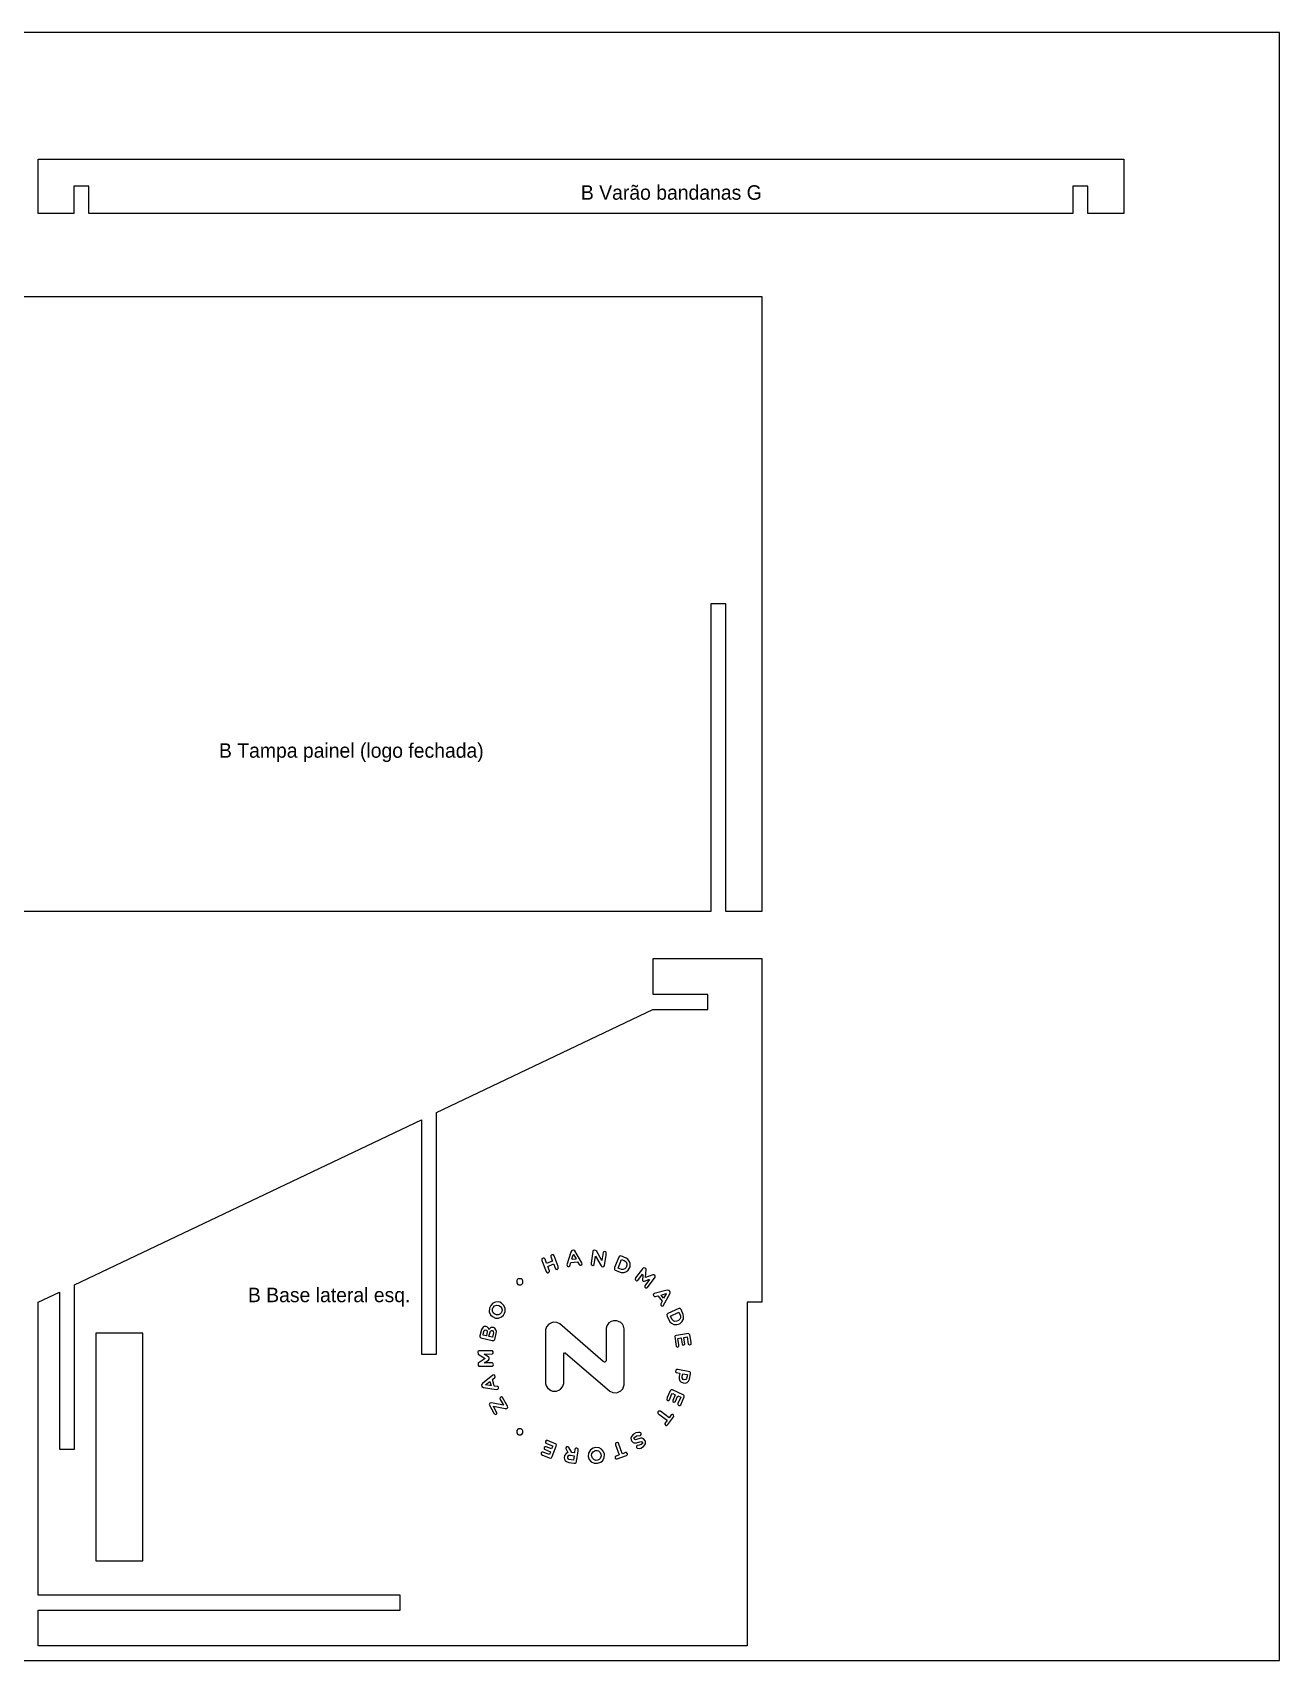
# Model space of a CAD drawing. Header units: millimetres. Extents: x 0 to 2750, y 0 to 900.
# Drawn here: x 611 to 1300, y 0 to 900 of the extents above; entities that cross this region are included whole.
import ezdxf

# ---------------------------------------------------------------- set-up
doc = ezdxf.new("R2010")
doc.units = ezdxf.units.MM
for name, color, linetype in [('CORTE_EXTERNO', 1, 'Continuous'), ('CORTE_INTERNO', 5, 'Continuous'), ('ETIQUETAS_NAO_CORTAR', 8, 'Continuous'), ('MESA_NAO_CORTAR', 8, 'Continuous'), ('POSICAO_CARIMBO_NAO_CORTAR', 8, 'Continuous')]:
    doc.layers.add(name, color=color, linetype=linetype)

msp = doc.modelspace()

# ---------------------------------------------------------------- linework, layer by layer
at = {"layer": 'CORTE_EXTERNO'}
for points in [[(614, 830), (1214, 830), (1214, 800), (1194.15, 800), (1194.15, 815.15), (1185.85, 815.15), (1185.85, 800), (642.15, 800), (642.15, 815.15), (633.85, 815.15), (633.85, 800), (614, 800), (614, 830)], [(414, 754), (1014, 754), (1014, 414), (994.15, 414), (994.15, 584.15), (985.85, 584.15), (985.85, 414), (442.15, 414), (442.15, 584.15), (433.85, 584.15), (433.85, 414), (414, 414), (414, 754)], [(614, 198), (625.85, 203.64618), (625.85, 116.85), (634.15, 116.85), (634.15, 207.60088), (825.85, 298.94029), (825.85, 169.35), (834.15, 169.35), (834.15, 302.895), (953.68519, 359.85), (984.15, 359.85), (984.15, 368.15), (954, 368.15), (954, 388), (1014, 388), (1014, 198.15), (1005.85, 198.15), (1005.85, 8), (614, 8), (614, 27.85), (814.15, 27.85), (814.15, 36.15), (614, 36.15), (614, 198)]]:
    msp.add_lwpolyline(points, close=True, dxfattribs=at)
at = {"layer": 'CORTE_INTERNO'}
msp.add_lwpolyline([(646, 55), (672, 55), (672, 181), (646, 181), (646, 55)], close=True, dxfattribs=at)
at = {"layer": 'MESA_NAO_CORTAR'}
msp.add_lwpolyline([(0, 0), (1300, 0), (1300, 900), (0, 900)], close=True, dxfattribs=at)
at = {"layer": 'POSICAO_CARIMBO_NAO_CORTAR'}
for points in [[(913.03938, 218.87216), (913.44176, 218.57126), (914.04356, 218.57126), (914.64536, 219.17306), (914.54506, 219.87634), (910.73248, 226.3982), (910.13068, 226.7994), (909.0262, 226.5988), (908.5247, 225.7964), (906.31692, 218.67156), (906.51752, 218.06976), (906.81842, 217.86916), (907.5217, 217.86916), (907.9229, 218.17006), (908.5247, 219.97664), (912.13668, 220.37784), (913.03938, 218.87216)], [(925.18158, 218.17006), (925.78338, 217.66856), (926.68608, 217.76886), (927.08728, 218.27036), (927.89086, 223.98982), (927.99116, 225.49432), (927.78938, 225.8967), (926.78638, 226.0973), (926.28488, 225.5958), (925.58278, 221.07994), (922.5726, 226.3982), (921.66872, 226.8997), (920.86632, 226.6991), (920.56542, 226.0973), (919.66272, 219.67574), (919.76302, 218.77186), (920.66572, 218.37066), (921.36782, 218.87216), (922.0711, 223.58862), (925.18158, 218.17006)], [(895.98248, 214.35748), (896.58428, 214.95928), (896.58428, 215.46078), (895.68158, 217.86916), (898.49116, 219.07276), (898.99266, 219.07276), (899.69476, 216.96646), (900.19626, 216.26318), (900.79806, 216.16288), (901.50134, 216.66438), (901.40104, 217.76886), (899.19326, 223.68892), (898.79206, 224.19042), (897.98848, 224.29072), (897.38668, 223.68892), (897.38668, 223.18742), (898.28938, 220.77904), (895.2792, 219.57426), (894.9783, 219.67574), (894.1759, 221.88234), (893.7747, 222.38384), (893.1729, 222.48414), (892.4708, 221.98264), (892.4708, 221.07994), (894.7777, 214.95928), (895.2792, 214.35748), (895.98248, 214.35748)], [(911.13368, 221.78204), (909.1265, 221.58144), (909.0262, 221.98264), (909.7283, 224.29072), (909.9289, 224.49132), (911.33428, 221.98264), (911.13368, 221.78204)], [(940.13218, 215.76168), (941.13518, 217.56826), (941.23548, 219.37366), (940.73398, 220.77904), (939.93158, 221.78204), (938.9274, 222.48414), (936.01752, 223.68892), (935.41572, 223.58862), (934.91422, 222.98682), (932.50584, 217.16706), (932.50584, 216.16288), (933.00734, 215.76168), (936.21812, 214.55808), (937.9244, 214.55808), (939.2283, 215.05958), (940.13218, 215.76168)], [(939.4289, 218.57126), (938.9274, 217.26736), (938.2253, 216.56408), (937.3226, 216.16288), (936.41872, 216.16288), (934.51302, 216.96646), (936.41872, 221.68174), (937.9244, 221.18024), (938.9274, 220.37784), (939.4289, 219.27336), (939.4289, 218.57126)], [(947.95794, 210.14252), (948.35914, 209.74132), (949.16272, 209.74132), (951.5711, 210.64402), (951.872, 210.54372), (949.26302, 207.13234), (949.26302, 206.43024), (949.76452, 205.92874), (950.46662, 205.92874), (950.86782, 206.22964), (955.08278, 211.8488), (955.08278, 212.5509), (954.38068, 213.1527), (953.6774, 213.1527), (949.66422, 211.6482), (950.06542, 216.16288), (949.86482, 216.66438), (949.46362, 216.96646), (948.66122, 217.06676), (948.05824, 216.56408), (944.14536, 211.4476), (943.94476, 210.54372), (944.64686, 209.94192), (945.44926, 210.14252), (948.05824, 213.5539), (948.15854, 212.8518), (947.95794, 210.14252)], [(881.83428, 208.53772), (881.93458, 209.94192), (881.53338, 210.64402), (880.93158, 211.0464), (879.5262, 211.0464), (879.0247, 210.74432), (878.5232, 210.04222), (878.5232, 208.73832), (879.125, 207.93592), (879.7268, 207.63384), (880.73098, 207.63384), (881.43308, 208.03622), (881.83428, 208.53772)], [(870.19476, 189.97396), (871.19776, 190.97814), (871.80074, 191.98114), (872.10164, 192.98414), (872.10164, 194.69042), (871.29806, 196.497), (870.19476, 197.5), (869.19176, 198.0015), (868.28788, 198.2021), (866.78338, 198.1018), (865.378, 197.5), (864.1744, 196.2964), (863.4723, 194.79072), (863.372, 192.78354), (864.0741, 191.07844), (865.0771, 190.07426), (866.88368, 189.27186), (868.48848, 189.27186), (870.19476, 189.97396)], [(956.78788, 201.41288), (958.89536, 198.7036), (958.09296, 197.0988), (958.09296, 196.497), (958.49416, 195.99432), (958.99566, 195.89402), (959.49716, 196.0958), (963.31092, 203.11916), (963.31092, 203.72096), (962.70794, 204.52336), (961.70494, 204.62366), (954.48098, 202.81826), (954.0786, 202.41706), (953.9783, 201.91438), (954.58128, 201.21228), (955.28338, 201.21228), (956.48698, 201.61348), (956.78788, 201.41288)], [(959.69776, 200.20928), (958.39386, 202.01586), (961.10314, 202.81826), (961.20344, 202.61766), (959.69776, 200.20928)], [(868.58878, 196.1961), (869.59296, 195.59312), (870.09446, 194.99132), (870.49566, 193.88802), (870.39536, 192.98414), (869.99416, 192.18174), (869.29206, 191.47964), (868.38818, 191.07844), (867.38518, 191.07844), (866.38218, 191.47964), (865.5786, 192.18174), (865.0771, 193.18592), (865.0771, 194.38952), (865.4783, 195.19192), (866.28188, 195.99432), (867.48548, 196.3967), (868.58878, 196.1961)], [(967.0232, 185.65988), (967.9259, 185.86048), (968.9289, 186.36198), (969.83278, 187.16438), (970.63518, 188.77036), (970.73548, 190.17574), (970.53488, 191.17874), (969.33128, 194.08862), (968.8286, 194.48982), (968.1265, 194.48982), (962.10614, 191.88084), (961.50434, 191.17874), (961.70494, 190.27604), (963.21062, 187.26586), (964.01302, 186.46228), (965.41722, 185.76018), (967.0232, 185.65988)], [(967.9259, 187.96796), (967.0232, 187.56676), (965.91872, 187.46646), (965.11632, 187.76736), (964.21362, 188.67006), (963.51152, 190.37634), (968.1265, 192.48264), (969.0292, 190.57694), (969.0292, 189.47246), (968.628, 188.67006), (967.9259, 187.96796)], [(866.38218, 177.43174), (867.18458, 180.74282), (867.28488, 181.8473), (867.08428, 182.8503), (866.38218, 183.753), (865.7792, 184.0539), (864.2747, 184.0539), (863.1714, 183.0509), (862.86932, 183.753), (862.36782, 184.25568), (861.66572, 184.55658), (860.56242, 184.55658), (859.96062, 184.25568), (859.05674, 183.0509), (858.15404, 179.53922), (858.15404, 178.93742), (858.75584, 178.33562), (864.9768, 176.82994), (865.88068, 176.82994), (866.38218, 177.43174)], [(861.76602, 182.6497), (862.16722, 182.2485), (862.26752, 181.747), (861.76602, 179.53922), (861.56542, 179.43892), (860.06092, 179.84012), (859.96062, 180.34162), (860.56242, 182.3488), (861.06392, 182.75), (861.76602, 182.6497)], [(865.1774, 182.3488), (865.5786, 181.9476), (865.6789, 181.14402), (865.0771, 178.73682), (864.8765, 178.63652), (863.2717, 179.03772), (863.1714, 179.33862), (863.9738, 182.0479), (864.5756, 182.4491), (865.1774, 182.3488)], [(900.59746, 148.93592), (902.10314, 149.53772), (902.80524, 150.03922), (903.80824, 151.24282), (904.51152, 153.1497), (904.51152, 169.50568), (904.91272, 170.00718), (905.31392, 170.10748), (929.89686, 148.93592), (931.60314, 148.13234), (933.60914, 148.03204), (934.51302, 148.23264), (936.11782, 149.13652), (937.122, 150.23982), (937.6235, 151.24282), (937.9244, 152.4476), (937.9244, 183.3518), (937.5232, 184.85748), (936.9214, 185.86048), (936.01752, 186.76318), (934.81392, 187.46646), (933.81092, 187.76736), (932.00434, 187.76736), (930.69926, 187.36616), (929.49566, 186.56258), (928.29206, 184.95778), (927.89086, 183.753), (927.89086, 165.59162), (927.28788, 164.88952), (926.98698, 164.88952), (926.38518, 165.29072), (902.30374, 186.16138), (900.69776, 186.86348), (898.89236, 186.96378), (897.68758, 186.66288), (896.28338, 185.86048), (895.0786, 184.45628), (894.4768, 182.75), (894.4768, 153.0494), (894.878, 151.74432), (895.58128, 150.64102), (896.58428, 149.73832), (897.48698, 149.23682), (898.39086, 148.93592), (899.79506, 148.83562), (900.59746, 148.93592)], [(968.1265, 174.72246), (967.5247, 177.73264), (967.625, 178.03354), (969.13068, 178.33562), (969.43158, 178.13384), (969.93308, 174.92306), (970.23398, 174.52186), (970.93608, 174.42156), (971.43758, 174.92306), (970.93608, 178.53622), (972.64236, 178.83712), (973.34446, 174.92306), (974.04656, 174.42156), (974.64836, 174.62216), (974.84896, 174.92306), (974.84896, 175.92724), (974.14686, 180.04072), (973.54506, 180.74282), (966.8226, 179.73982), (966.01902, 179.43892), (965.81842, 179.13802), (966.622, 173.71946), (967.2238, 173.21796), (967.8256, 173.31826), (968.1265, 173.71946), (968.1265, 174.72246)], [(857.25134, 164.38802), (857.15104, 163.28354), (857.55224, 162.78204), (864.9768, 162.78204), (865.4783, 163.08294), (865.6789, 163.58562), (865.378, 164.38802), (864.8765, 164.58862), (860.56242, 164.58862), (862.86932, 166.09312), (863.372, 166.5958), (863.372, 167.2979), (863.1714, 167.5988), (860.46212, 169.3039), (865.0771, 169.50568), (865.4783, 169.90688), (865.4783, 170.70928), (865.1774, 171.11048), (857.65254, 171.11048), (857.25134, 170.90988), (857.05074, 170.60898), (857.15104, 169.4042), (861.16422, 166.997), (857.25134, 164.38802)], [(868.38818, 151.04222), (867.98698, 151.44342), (866.28188, 151.64402), (866.08128, 151.8458), (865.0771, 155.25718), (866.58278, 156.66138), (866.48248, 157.56408), (866.08128, 157.86616), (865.2777, 157.76586), (859.55824, 153.0494), (859.15704, 152.4476), (859.25734, 151.44342), (860.16122, 150.84162), (867.18458, 149.83862), (868.08728, 149.93892), (868.38818, 150.34012), (868.38818, 151.04222)], [(863.6729, 154.253), (864.375, 152.0464), (863.6729, 151.9461), (861.36482, 152.3473), (863.6729, 154.253)], [(968.3271, 157.16288), (968.3271, 155.75868), (968.7283, 154.6542), (969.23098, 154.0524), (970.43458, 153.4506), (971.53788, 153.3503), (972.74266, 153.7515), (973.44476, 154.3533), (974.04656, 155.55808), (974.64836, 158.46796), (974.54806, 159.17006), (974.24716, 159.47096), (967.5247, 160.87634), (966.8226, 160.87634), (966.4214, 160.57426), (966.3211, 159.57126), (966.7223, 159.17006), (968.4274, 158.86916), (968.628, 158.66856), (968.3271, 157.16288)], [(972.44176, 155.95928), (971.93908, 155.35748), (971.13668, 155.15688), (970.53488, 155.35748), (969.93308, 156.15988), (969.93308, 157.16288), (970.33428, 158.46796), (972.54206, 158.06676), (972.84296, 157.86616), (972.44176, 155.95928)], [(867.48548, 136.39252), (867.58578, 136.89402), (865.6789, 140.30658), (865.7792, 140.50718), (872.20194, 139.2021), (873.10464, 139.3024), (873.60614, 139.9042), (873.50584, 140.50718), (870.69626, 145.42306), (870.19476, 145.72396), (869.39236, 145.42306), (869.29206, 144.62066), (871.29806, 141.20928), (871.19776, 141.10898), (864.5756, 142.41288), (863.6729, 142.21228), (863.2717, 141.51018), (865.88068, 136.69342), (866.38218, 136.09162), (866.68308, 135.99132), (867.18458, 136.09162), (867.48548, 136.39252)], [(964.71512, 147.63084), (966.11932, 146.92874), (964.71512, 143.71796), (964.81542, 143.21646), (965.31692, 142.81408), (966.11932, 143.01586), (967.625, 146.22664), (969.23098, 145.52336), (967.625, 142.01168), (967.625, 141.51018), (968.0262, 141.00868), (968.7283, 141.00868), (969.13068, 141.30958), (971.13668, 145.82426), (971.13668, 146.32694), (970.93608, 146.72814), (964.61482, 149.63802), (963.81242, 149.63802), (963.31092, 149.13652), (961.60464, 145.32276), (961.40404, 144.11916), (961.80524, 143.71796), (962.50734, 143.71796), (962.90854, 144.11916), (964.31392, 147.43024), (964.71512, 147.63084)], [(960.40104, 130.97396), (960.40104, 130.57276), (960.90254, 129.97096), (961.50434, 129.97096), (962.00584, 130.37216), (965.31692, 134.88802), (965.21662, 135.59012), (964.91572, 135.89102), (964.31392, 135.99132), (963.91272, 135.79072), (962.70794, 134.18592), (957.99266, 137.7979), (957.08878, 137.8982), (956.58728, 137.3967), (956.58728, 136.69342), (956.98848, 136.19192), (961.60464, 132.78054), (960.40104, 130.97396)], [(881.63368, 125.25568), (881.93458, 125.85748), (881.93458, 126.96078), (881.73398, 127.36198), (880.93158, 128.06408), (879.5262, 128.06408), (879.125, 127.86348), (878.5232, 127.06108), (878.5232, 125.75718), (879.125, 124.9536), (879.7268, 124.6527), (880.73098, 124.6527), (881.63368, 125.25568)], [(943.24266, 120.33862), (944.74716, 120.33862), (946.55374, 120.94042), (947.45644, 121.04072), (948.05824, 120.33862), (947.95794, 119.93742), (947.35614, 119.33562), (946.25284, 118.93324), (945.14836, 118.83294), (944.74716, 118.43174), (944.74716, 117.72964), (945.04806, 117.32844), (946.15254, 117.22814), (947.05524, 117.42874), (948.56092, 118.23114), (949.36332, 119.13384), (949.66422, 119.83712), (949.66422, 121.14102), (948.66122, 122.5464), (947.85764, 122.8473), (947.05524, 122.8473), (944.14536, 122.04372), (943.84446, 122.14402), (943.34296, 122.747), (943.54356, 123.3488), (944.64686, 124.1512), (946.85464, 124.4521), (947.25584, 124.8533), (947.25584, 125.55658), (947.05524, 125.85748), (946.65404, 126.05808), (945.75134, 126.05808), (944.34596, 125.75718), (943.04206, 125.0539), (941.93758, 123.8503), (941.63668, 122.8473), (941.73698, 122.04372), (942.03788, 121.34162), (942.84146, 120.53922), (943.24266, 120.33862)], [(900.39686, 118.43174), (900.49716, 119.23414), (900.29656, 119.63652), (895.58128, 121.54222), (894.7777, 121.54222), (894.3765, 121.04072), (894.3765, 120.63952), (894.6774, 120.13802), (898.39086, 118.73264), (898.39086, 118.23114), (897.78788, 116.92724), (894.878, 118.13084), (894.1759, 118.13084), (893.7747, 117.72964), (893.7747, 117.02754), (893.9753, 116.72664), (897.18608, 115.42156), (896.58428, 113.81676), (892.9723, 115.22096), (892.5711, 115.22096), (892.06842, 114.81976), (892.06842, 114.01736), (892.7717, 113.51586), (896.98548, 111.90988), (897.68758, 112.01018), (898.18908, 112.71228), (900.39686, 118.43174)], [(911.33428, 109.2006), (911.63518, 109.9027), (912.43758, 115.82276), (912.43758, 116.92724), (911.83578, 117.42874), (911.13368, 117.32844), (910.73248, 116.82694), (910.53188, 115.02036), (910.33128, 114.81976), (909.0262, 114.92006), (907.3211, 117.72964), (906.71812, 118.13084), (906.01602, 118.03054), (905.61482, 117.52904), (905.61482, 117.12784), (906.81842, 114.92006), (905.81542, 114.41856), (905.01302, 113.31408), (904.81242, 112.01018), (904.91272, 111.30808), (905.31392, 110.50568), (906.01602, 109.9027), (907.3211, 109.4012), (910.23098, 109), (911.03338, 109), (911.33428, 109.2006)], [(923.1744, 109), (925.08128, 109.7021), (926.08428, 110.60598), (926.88668, 112.21078), (926.98698, 114.01736), (926.38518, 115.72246), (925.38218, 116.82694), (924.0771, 117.52904), (922.1714, 117.72964), (920.86632, 117.42874), (919.26152, 116.42574), (918.15704, 114.51886), (918.05674, 112.71228), (918.65854, 111.00718), (919.76302, 109.8024), (921.26752, 109.1003), (923.1744, 109)], [(939.2283, 114.92006), (938.6265, 114.92006), (937.122, 114.31826), (936.8211, 114.41856), (934.71362, 120.13802), (934.21212, 120.43892), (933.50884, 120.33862), (933.20794, 120.03772), (933.10764, 119.23414), (935.21512, 113.71646), (933.40854, 113.01318), (933.00734, 112.61198), (933.00734, 111.80958), (933.50884, 111.40838), (934.01152, 111.40838), (939.2283, 113.31408), (939.73098, 113.91706), (939.73098, 114.31826), (939.2283, 114.92006)], [(909.8286, 110.70628), (907.4214, 111.10748), (906.71812, 111.80958), (906.71812, 112.61198), (907.4214, 113.41438), (908.3241, 113.51586), (910.23098, 113.11348), (909.8286, 110.70628)], [(923.0741, 116.02336), (923.6759, 115.82276), (924.5786, 115.02036), (925.08128, 114.01736), (925.18158, 113.11348), (924.6789, 111.70928), (924.0771, 111.10748), (923.2747, 110.70628), (922.2717, 110.60598), (921.16722, 111.00718), (920.36482, 111.80958), (919.86332, 113.31408), (920.06392, 114.41856), (920.76602, 115.42156), (921.86932, 116.02336), (923.0741, 116.02336)]]:
    msp.add_lwpolyline(points, close=True, dxfattribs=at)

# ---------------------------------------------------------------- texts
at = {"layer": 'ETIQUETAS_NAO_CORTAR'}
for s, p in [('B Varão bandanas G', (914, 807.575)), ('B Tampa painel (logo fechada)', (714, 499.075)), ('B Base lateral esq.', (730, 198.075))]:
    msp.add_text(s, height=8, dxfattribs=at).set_placement(p)

doc.saveas('drawing.dxf')
